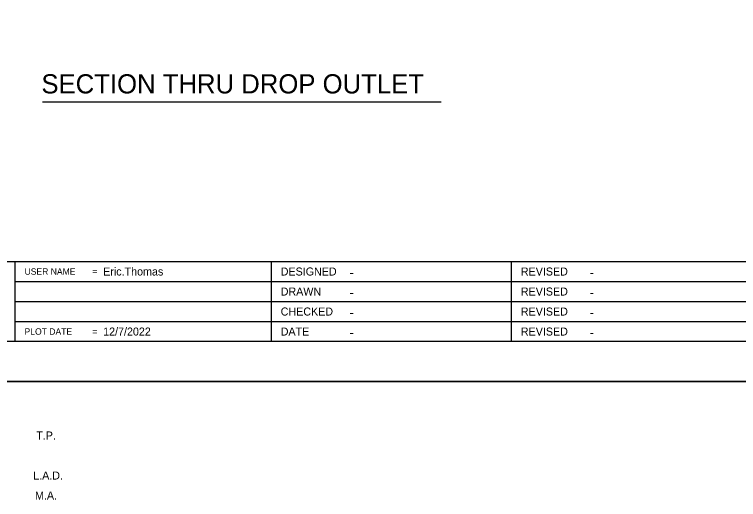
# Model space of a CAD drawing. Extents: x -0.01 to 2.83, y -0.12 to 1.83.
# Drawn here: x 0.414 to 1.168, y -0.123 to 0.382 of the extents above; entities that cross this region are included whole.
import ezdxf

# ---------------------------------------------------------------- set-up
doc = ezdxf.new("R2010")
doc.units = 0
for name, color, linetype in [('RD_Pr_Roadway_Notes', 7, 'Continuous'), ('SH_General_Details', 7, 'Continuous'), ('SH_Printer_Plotting_Border', 7, 'Continuous')]:
    doc.layers.add(name, color=color, linetype=linetype)

msp = doc.modelspace()

# ---------------------------------------------------------------- linework, layer by layer
at = {"layer": 'RD_Pr_Roadway_Notes'}
msp.add_line((0.44305, 0.29136), (0.85829, 0.29136), dxfattribs=at)
at = {"layer": 'SH_General_Details'}
for p, q in [((0.16666, 0.125), (2.79166, 0.125)), ((0.41452, 0.125), (0.41452, 0.04167)), ((0.68118, 0.125), (0.68118, 0.04167)), ((0.93118, 0.125), (0.93118, 0.04167)), ((0.41452, 0.10417), (1.18118, 0.10417)), ((0.41452, 0.08333), (1.18118, 0.08333)), ((0.41452, 0.0625), (1.18118, 0.0625)), ((2.83333, 0), (-0.00001, 0))]:
    msp.add_line(p, q, dxfattribs=at)
msp.add_lwpolyline([(0.16666, 1.79167), (2.79166, 1.79167), (2.79166, 0.04167), (0.16666, 0.04167)], close=True, dxfattribs=at)
at = {"layer": 'SH_Printer_Plotting_Border'}
msp.add_lwpolyline([(-0.00001, 0), (2.83333, 0), (2.83333, 1.83333), (-0.00001, 1.83333)], close=True, dxfattribs=at)

# ---------------------------------------------------------------- texts
at = {"layer": 'RD_Pr_Roadway_Notes'}
msp.add_text('SECTION THRU DROP OUTLET', height=0.02, dxfattribs=at).set_placement((0.44207, 0.29999))
at = {"layer": 'SH_General_Details'}
for s, height, p in [('USER NAME', 0.006667, (0.42452, 0.11125)), ('=', 0.00667, (0.49516, 0.11125)), ('Eric.Thomas', 0.0083333, (0.50637, 0.11042)), ('DESIGNED', 0.008333, (0.69118, 0.11042)), ('-', 0.01, (0.76282, 0.10875)), ('REVISED', 0.008333, (0.94118, 0.11042)), ('-', 0.01, (1.01282, 0.10875)), ('REVISED', 0.008333, (0.94118, 0.08958)), ('DRAWN', 0.008333, (0.69118, 0.08958)), ('-', 0.01, (0.76282, 0.08792)), ('-', 0.01, (1.01282, 0.08792)), ('CHECKED', 0.008333, (0.69118, 0.06875)), ('REVISED', 0.008333, (0.94118, 0.06875)), ('-', 0.01, (0.76282, 0.06708)), ('-', 0.01, (1.01282, 0.06708)), ('PLOT DATE', 0.006667, (0.42452, 0.04875)), ('=', 0.00667, (0.49516, 0.04875)), ('12/7/2022', 0.008333, (0.50637, 0.04792)), ('DATE', 0.008333, (0.69118, 0.04792)), ('REVISED', 0.008333, (0.94118, 0.04792)), ('-', 0.01, (0.76282, 0.04625)), ('-', 0.01, (1.01282, 0.04625)), (' T.P. ', 0.008333, (0.43363, -0.06033)), ('L.A.D.', 0.008333, (0.43357, -0.10199)), (' M.A. ', 0.008333, (0.43233, -0.12283))]:
    msp.add_text(s, height=height, dxfattribs=at).set_placement(p)

doc.saveas('drawing.dxf')
